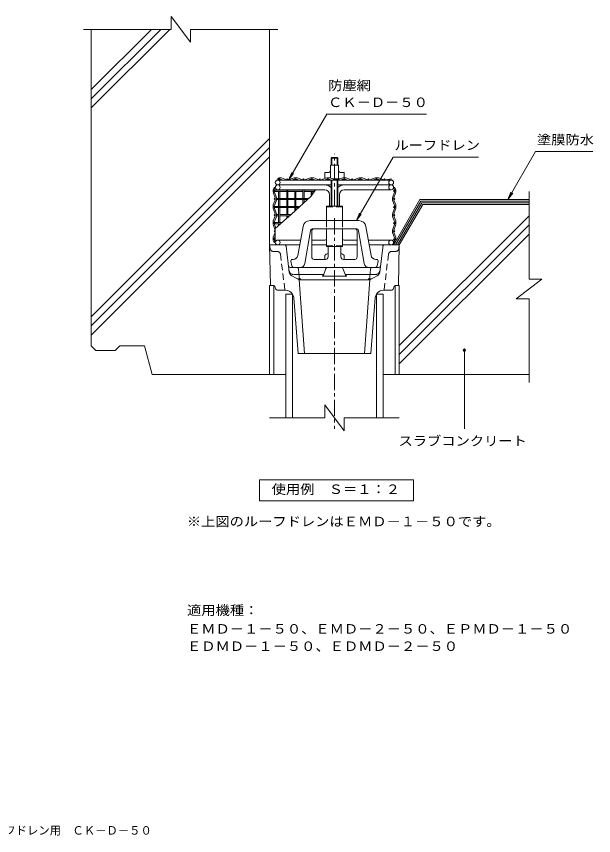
# Model space of a CAD drawing. Units: millimetres, scale not verified. Extents: x -358 to 354, y -272 to 234.
# Drawn here: x -2 to 354, y -272 to 234 of the extents above; entities that cross this region are included whole.
import ezdxf
from ezdxf.enums import TextEntityAlignment as Align

# ---------------------------------------------------------------- set-up
doc = ezdxf.new("R2010")
doc.units = ezdxf.units.MM
doc.header["$LTSCALE"] = 2
doc.header["$PDMODE"] = 32
doc.header["$PDSIZE"] = 1.6
for name, pattern in [('CHAIN1', [8, 5, -1, 1, -1]), ('DASHED1', [1.8, 1.2, -0.6]), ('DASHED2', [3, 2, -1])]:
    doc.linetypes.add(name, pattern=pattern)
for name, color, linetype, lineweight in [('D-0', 3, 'Continuous', 9), ('D-2', 6, 'Continuous', 9), ('D-3', 4, 'Continuous', 9), ('D-5', 7, 'Continuous', 9), ('D-6', 4, 'Continuous', 9), ('D-9', 7, 'Continuous', 9), ('D-A', 2, 'Continuous', 9), ('D-B', 7, 'Continuous', 9)]:
    doc.layers.add(name, color=color, linetype=linetype, lineweight=lineweight)
doc.layers.add('D-F', color=2, linetype='Continuous')
doc.layers.add('F-5_F-5ﾚｲﾔ', color=2, linetype='Continuous')
doc.styles.add('ＭＳ ゴシック', font='')
doc.styles.get('ＭＳ ゴシック').set_extended_font_data('MS Gothic')

msp = doc.modelspace()

# ---------------------------------------------------------------- linework, layer by layer
at = {"layer": 'D-0', "linetype": 'CHAIN1'}
msp.add_line((194.189, 109.355), (194.189, -20.673), dxfattribs=at)
at = {"layer": 'D-0'}
for p, q in [((154.189, 92.95), (154.689, 67.95)), ((154.189, 92.95), (172.776, 92.95)), ((164.297, 92.072), (166.251, 76.156)), ((180.189, 92.95), (189.189, 92.95)), ((199.189, 92.95), (208.189, 92.95)), ((215.602, 92.95), (234.189, 92.95)), ((224.189, 92.95), (222.127, 76.156)), ((234.189, 92.95), (233.689, 67.95)), ((171.003, 78.95), (166.793, 78.95)), ((172.338, 72.96), (172.001, 78.016)), ((188.944, 78.304), (187.434, 74.319)), ((199.434, 78.304), (200.944, 74.319)), ((216.04, 72.96), (216.377, 78.016)), ((217.375, 78.95), (221.585, 78.95)), ((172.439, 71.45), (167.835, 73.865)), ((171.339, 72.027), (173.336, 72.027)), ((172.229, 74.595), (187.539, 74.595)), ((215.939, 71.45), (172.439, 71.45)), ((172.439, 71.45), (175.689, 25.95)), ((186.499, 73.673), (201.879, 73.673)), ((216.149, 74.595), (200.839, 74.595)), ((215.939, 71.45), (212.689, 25.95)), ((217.039, 72.027), (215.042, 72.027)), ((215.939, 71.45), (220.543, 73.865)), ((157.961, 65.634), (157.417, 67.266)), ((230.417, 65.634), (230.961, 67.266)), ((164.054, 64.95), (158.91, 64.95)), ((224.323, 64.95), (229.468, 64.95)), ((169.04, 60.334), (171.689, 25.95)), ((219.338, 60.334), (216.689, 25.95)), ((171.689, 25.95), (216.689, 25.95))]:
    msp.add_line(p, q, dxfattribs=at)
at = {"layer": 'D-0', "linetype": 'DASHED2'}
for p, q in [((154.189, 92.95), (154.45, 90.706)), ((234.189, 92.95), (233.928, 90.706)), ((158.866, 88.95), (156.435, 88.95)), ((160.851, 87.194), (163.613, 64.95)), ((227.527, 87.194), (224.765, 64.95)), ((229.512, 88.95), (231.943, 88.95)), ((172.229, 74.595), (169.097, 74.595)), ((216.149, 74.595), (219.281, 74.595))]:
    msp.add_line(p, q, dxfattribs=at)
at = {"layer": 'D-0', "linetype": 'DASHED1'}
msp.add_line((189.879, 78.95), (198.499, 78.95), dxfattribs=at)
at = {"layer": 'D-0'}
for centre, radius, start, end in [((163.304, 91.95), 1, 7.00006, 90), ((225.074, 91.95), 1, 90, 172.99994), ((166.793, 79.95), 1, 187.00107, 270), ((169.229, 76.522), 3, 186.99989, 242.32106), ((171.003, 77.95), 1, 3.8154, 90), ((189.879, 77.95), 1, 90, 159.24377), ((198.499, 77.95), 1, 20.75623, 90), ((217.375, 77.95), 1, 90, 176.1846), ((219.149, 76.522), 3, 297.67894, 353.00011), ((221.585, 79.95), 1, 270, 352.99893), ((173.336, 73.027), 1, 183.8152, 270), ((186.499, 74.673), 1, 270, 339.24294), ((201.879, 74.673), 1, 200.75706, 270), ((215.042, 73.027), 1, 270, 356.1848), ((156.468, 66.95), 1, 18.43539, 90), ((231.91, 66.95), 1, 90, 161.56461), ((158.91, 65.95), 1, 198.43495, 270), ((164.054, 59.95), 5, 4.4054, 90), ((224.323, 59.95), 5, 90, 175.5946), ((229.468, 65.95), 1, 270, 341.56505)]:
    msp.add_arc(centre, radius, start, end, dxfattribs=at)
at = {"layer": 'D-0', "linetype": 'DASHED2'}
for centre, radius, start, end in [((156.435, 90.95), 2, 187.0002, 270), ((158.866, 86.95), 2, 7.0002, 90), ((229.512, 86.95), 2, 90, 172.9998), ((231.943, 90.95), 2, 270, 352.9998), ((169.097, 77.595), 3, 186.99907, 270), ((219.281, 77.595), 3, 270, 353.00093)]:
    msp.add_arc(centre, radius, start, end, dxfattribs=at)
at = {"layer": 'D-2'}
for p, q in [((209.181, 107.95), (179.197, 107.95)), ((174.765, 104.231), (171.626, 86.429)), ((179.398, 101.71), (175.822, 81.429)), ((180.189, 85.45), (180.189, 101.45)), ((207.503, 102.95), (180.875, 102.95)), ((208.189, 85.45), (208.189, 101.45)), ((208.98, 101.71), (212.556, 81.429)), ((213.613, 104.231), (216.752, 86.429)), ((190.189, 85.45), (190.189, 91.95)), ((198.189, 85.45), (198.189, 91.95)), ((167.189, 82.95), (167.689, 83.95)), ((167.905, 80.086), (167.189, 82.95)), ((168.672, 83.95), (167.689, 83.95)), ((188.689, 83.95), (181.689, 83.95)), ((199.689, 83.95), (206.689, 83.95)), ((219.706, 83.95), (220.689, 83.95)), ((220.473, 80.086), (221.189, 82.95)), ((221.189, 82.95), (220.689, 83.95)), ((169.36, 78.95), (219.018, 78.95))]:
    msp.add_line(p, q, dxfattribs=at)
for centre, radius, start, end in [((179.197, 103.45), 4.5, 90, 170), ((209.181, 103.45), 4.5, 10, 90), ((180.875, 101.45), 1.5, 90, 170), ((181.689, 101.45), 1.5, 90, 180), ((188.689, 101.45), 1.5, 70.51479, 90), ((199.689, 101.45), 1.5, 90, 109.45991), ((206.689, 101.45), 1.5, 0, 90), ((207.503, 101.45), 1.5, 10, 90), ((168.672, 86.95), 3, 270, 350), ((219.706, 86.95), 3, 190, 270), ((172.867, 81.95), 3, 270, 350), ((181.689, 85.45), 1.5, 180, 270), ((188.689, 85.45), 1.5, 270, 0), ((199.689, 85.45), 1.5, 180, 270), ((206.689, 85.45), 1.5, 270, 0), ((215.511, 81.95), 3, 190, 270), ((169.36, 80.45), 1.5, 194.03624, 270), ((219.018, 80.45), 1.5, 270, 345.96376)]:
    msp.add_arc(centre, radius, start, end, dxfattribs=at)
at = {"layer": 'D-3'}
for p, q in [((154.189, 67.95), (156.769, 67.95)), ((154.189, 12.95), (154.189, 67.95)), ((156.769, 12.95), (156.769, 67.95)), ((234.189, 67.95), (231.609, 67.95)), ((231.609, 12.95), (231.609, 67.95)), ((234.189, 12.95), (234.189, 67.95)), ((168.289, 62.609), (168.289, -13.757)), ((220.089, 62.609), (224.189, 62.609)), ((220.089, 62.609), (220.089, -13.757)), ((224.189, 62.609), (224.189, -13.757)), ((154.189, 12.95), (164.189, 12.95)), ((224.189, 12.95), (234.189, 12.95)), ((200.189, -21.757), (188.189, -5.757)), ((188.189, -13.757), (188.189, -5.757)), ((154.189, -13.757), (188.189, -13.757)), ((200.189, -21.757), (200.189, -13.757)), ((200.189, -13.757), (234.189, -13.757))]:
    msp.add_line(p, q, dxfattribs=at)
msp.add_lwpolyline([(168.289, 62.609), (164.189, 62.609), (164.189, -13.757)], dxfattribs=at)
at = {"layer": 'D-5'}
for p, q in [((165.875, 132.95), (189.364, 173.635)), ((189.364, 173.635), (250.914, 173.635)), ((207.669, 107.95), (230.318, 147.179)), ((230.318, 147.179), (283.12, 147.179)), ((301.119, 120.903), (318.235, 150.55)), ((318.235, 150.55), (353.605, 150.55)), ((165.875, 132.95), (167.788, 137.569)), ((165.875, 132.95), (168.919, 136.917)), ((301.119, 120.903), (303.032, 125.523)), ((301.119, 120.903), (304.162, 124.87)), ((207.669, 107.95), (209.582, 112.569)), ((207.669, 107.95), (210.712, 111.917)), ((274.302, 27.9), (274.302, -20.566))]:
    msp.add_line(p, q, dxfattribs=at)
msp.add_lwpolyline([(147.874, -64.984), (147.874, -52.129), (242.982, -52.129), (242.982, -64.984)], close=True, dxfattribs=at)
msp.add_point((274.302, 27.9), dxfattribs=at)
at = {"layer": 'D-6', "color": 6}
for p, q in [((93.419, 233.978), (93.419, 225.978)), ((93.419, 233.978), (105.42, 217.978)), ((39.331, 225.978), (93.419, 225.978)), ((44.17, 225.978), (44.17, 30.684)), ((44.17, 188.816), (81.332, 225.978)), ((44.17, 183.16), (86.989, 225.978)), ((44.17, 177.504), (92.645, 225.978)), ((105.42, 225.978), (105.42, 217.978)), ((105.42, 225.978), (159.14, 225.978)), ((154.189, 225.978), (154.189, 92.95)), ((44.17, 48.616), (154.189, 158.634)), ((44.17, 42.96), (154.189, 152.978)), ((44.17, 37.304), (154.189, 147.322)), ((314.189, 125.839), (314.189, 71.75)), ((230.725, 92.95), (246.891, 120.95)), ((231.88, 92.95), (247.468, 119.95)), ((233.034, 92.95), (248.045, 118.95)), ((234.189, 92.95), (248.623, 117.95)), ((314.189, 120.95), (246.891, 120.95)), ((314.189, 119.95), (247.468, 119.95)), ((314.189, 118.95), (248.045, 118.95)), ((314.189, 117.95), (248.623, 117.95)), ((234.189, 30.942), (314.189, 110.941)), ((234.189, 25.285), (314.189, 105.285)), ((234.189, 19.629), (314.189, 99.629)), ((322.189, 71.75), (306.189, 59.75)), ((322.189, 71.75), (314.189, 71.75)), ((314.189, 59.75), (306.189, 59.75)), ((314.189, 59.75), (314.189, 8.061)), ((44.17, 30.684), (46.999, 27.855)), ((61.703, 30.738), (58.82, 27.855)), ((77.039, 30.738), (61.703, 30.738)), ((81.806, 12.95), (77.039, 30.738)), ((46.999, 27.855), (58.82, 27.855)), ((154.189, 12.95), (81.806, 12.95)), ((234.189, 13.012), (314.189, 13.012))]:
    msp.add_line(p, q, dxfattribs=at)
at = {"layer": 'D-6'}
for p, q in [((159.189, 132.95), (229.189, 132.95)), ((159.189, 129.95), (192.189, 129.95)), ((188.189, 126.95), (159.189, 126.95)), ((196.189, 129.95), (229.189, 129.95)), ((200.189, 126.95), (229.189, 126.95)), ((191.189, 123.95), (191.189, 116.95)), ((197.189, 116.95), (197.189, 123.95)), ((173.305, 95.95), (159.189, 95.95)), ((172.776, 92.95), (159.189, 92.95)), ((188.189, 95.95), (180.189, 95.95)), ((188.189, 92.95), (180.189, 92.95)), ((200.189, 95.95), (208.189, 95.95)), ((208.189, 92.95), (200.189, 92.95)), ((215.073, 95.95), (229.189, 95.95)), ((229.189, 92.95), (215.602, 92.95))]:
    msp.add_line(p, q, dxfattribs=at)
for centre, radius, start, end in [((159.189, 131.45), 1.5, 90, 270), ((159.189, 131.45), 1.5, 270, 90), ((229.189, 131.45), 1.5, 90.00053, 270.00053), ((229.189, 131.45), 1.5, 270, 90), ((159.189, 128.45), 1.5, 90, 270), ((159.189, 128.45), 1.5, 270, 90), ((188.189, 123.95), 6, 48.18693, 90), ((188.189, 123.95), 3, 0, 90), ((200.189, 123.95), 6, 90, 131.80792), ((200.189, 123.95), 3, 90, 180), ((229.189, 128.45), 1.5, 90.00053, 270.00053), ((229.189, 128.45), 1.5, 270, 90), ((188.189, 98.95), 3, 270, 289.48022), ((200.189, 98.95), 3, 250.53644, 270), ((159.189, 94.45), 1.5, 90, 270), ((159.189, 94.45), 1.5, 270, 90), ((188.189, 98.95), 6, 270, 279.59855), ((200.189, 98.95), 6, 260.40977, 270), ((229.19, 94.45), 1.5, 90.00053, 270.00053), ((229.189, 94.45), 1.5, 270, 90)]:
    msp.add_arc(centre, radius, start, end, dxfattribs=at)
at = {"layer": 'D-9'}
for p, q in [((192.589, 142.15), (192.589, 146.95)), ((195.789, 142.15), (195.789, 146.95)), ((192.189, 146.55), (196.189, 146.55)), ((192.189, 142.15), (192.189, 146.55)), ((196.189, 142.15), (196.189, 146.55)), ((192.189, 116.95), (192.189, 132.95)), ((192.589, 116.95), (192.589, 132.95)), ((195.789, 133.036), (195.789, 133.65)), ((195.789, 116.95), (195.789, 132.95)), ((196.189, 133.176), (196.189, 133.65)), ((196.189, 116.95), (196.189, 132.95)), ((189.189, 116.95), (199.189, 116.95)), ((189.189, 116.95), (189.189, 107.95)), ((199.189, 116.95), (199.189, 107.95)), ((189.189, 102.95), (189.189, 91.95)), ((199.189, 102.95), (199.189, 91.95)), ((189.189, 91.95), (199.189, 91.95))]:
    msp.add_line(p, q, dxfattribs=at)
at = {"layer": 'D-9', "linetype": 'CHAIN1'}
msp.add_line((194.189, 116.95), (194.189, 149.141), dxfattribs=at)
at = {"layer": 'D-9', "linetype": 'DASHED2'}
for p, q in [((189.189, 116.45), (199.189, 116.45)), ((189.189, 107.95), (189.189, 102.95)), ((199.189, 107.95), (199.189, 102.864)), ((189.189, 92.45), (199.189, 92.45))]:
    msp.add_line(p, q, dxfattribs=at)
at = {"layer": 'D-9'}
msp.add_lwpolyline([(192.189, 146.55), (192.589, 146.95), (195.789, 146.95), (196.189, 146.55)], dxfattribs=at)
at = {"layer": 'D-A'}
for p, q in [((191.689, 134.154), (191.689, 142.15)), ((188.189, 134.65), (188.189, 137.65)), ((190.689, 137.65), (188.189, 137.65)), ((197.689, 137.65), (200.189, 137.65)), ((200.189, 134.65), (200.189, 137.65)), ((192.919, 133.65), (197.437, 133.65)), ((188.189, 86.55), (188.189, 83.95)), ((200.189, 86.55), (200.189, 83.95))]:
    msp.add_line(p, q, dxfattribs=at)
msp.add_lwpolyline([(196.689, 133.65), (196.689, 142.15), (191.689, 142.15)], dxfattribs=at)
for centre, radius, start, end in [((190.689, 138.65), 1, 270, 0), ((197.689, 138.65), 1, 180, 270), ((189.189, 134.65), 1, 180, 219.02929), ((199.189, 134.65), 1, 342.69572, 0), ((194.189, 78.55), 10, 113.57818, 126.87007), ((194.189, 78.55), 10, 53.13013, 66.42182)]:
    msp.add_arc(centre, radius, start, end, dxfattribs=at)
at = {"layer": 'D-B'}
for p, q in [((159.189, 133.65), (160.074, 134.35)), ((159.189, 132.95), (159.189, 133.65)), ((159.189, 132.95), (159.734, 133.381)), ((160.79, 133.593), (162.359, 132.95)), ((161.465, 134.246), (164.482, 133.009)), ((168.71, 134.133), (165.898, 133.065)), ((169.374, 133.537), (167.828, 132.95)), ((170.79, 133.593), (172.359, 132.95)), ((171.465, 134.246), (174.482, 133.009)), ((178.709, 134.133), (175.898, 133.065)), ((179.374, 133.537), (177.828, 132.95)), ((180.79, 133.593), (182.359, 132.95)), ((181.465, 134.246), (184.482, 133.009)), ((188.709, 134.133), (185.898, 133.065)), ((189.374, 133.537), (187.828, 132.95)), ((190.79, 133.593), (192.359, 132.95)), ((191.465, 134.246), (194.482, 133.009)), ((198.709, 134.133), (195.898, 133.065)), ((199.373, 133.537), (197.828, 132.95)), ((200.79, 133.593), (202.359, 132.95)), ((201.465, 134.246), (204.482, 133.009)), ((208.709, 134.133), (205.898, 133.065)), ((209.373, 133.537), (207.827, 132.95)), ((210.79, 133.593), (212.359, 132.95)), ((211.465, 134.246), (214.481, 133.009)), ((218.709, 134.133), (215.898, 133.065)), ((219.373, 133.537), (217.827, 132.95)), ((220.789, 133.593), (222.358, 132.95)), ((221.464, 134.246), (224.481, 133.009)), ((229.189, 133.65), (225.897, 133.065)), ((229.189, 133.65), (229.189, 132.95)), ((156.287, 126.771), (156.989, 128.45)), ((156.989, 128.45), (157.689, 128.45)), ((156.989, 128.45), (157.689, 128.45)), ((157.048, 126.918), (157.689, 128.45)), ((157.689, 126.676), (164.724, 126.676)), ((159.724, 126.95), (159.724, 126.676)), ((160.424, 126.95), (160.424, 126.676)), ((164.724, 126.95), (164.724, 121.676)), ((165.424, 126.95), (165.424, 121.676)), ((165.424, 126.676), (174.724, 126.676)), ((169.724, 126.95), (169.724, 126.676)), ((170.424, 126.95), (170.424, 126.676)), ((174.724, 126.95), (174.724, 121.676)), ((175.424, 126.95), (175.424, 121.676)), ((175.424, 126.676), (182.28, 126.676)), ((179.724, 126.95), (179.724, 126.676)), ((182.469, 126.95), (179.728, 122.964)), ((180.424, 126.95), (180.424, 126.676)), ((231.389, 128.45), (230.689, 128.45)), ((231.33, 126.918), (230.689, 128.45)), ((232.091, 126.771), (231.389, 128.45)), ((157.576, 122.026), (156.506, 124.961)), ((158.172, 122.69), (157.104, 125.501)), ((157.339, 121.676), (157.654, 121.676)), ((157.689, 125.976), (164.724, 125.976)), ((158.364, 121.676), (169.724, 121.676)), ((159.724, 125.976), (159.724, 116.676)), ((160.424, 125.976), (160.424, 116.676)), ((165.424, 125.976), (174.724, 125.976)), ((179.728, 122.964), (167.606, 111.996)), ((169.724, 125.976), (169.724, 116.676)), ((170.424, 125.976), (170.424, 116.676)), ((170.424, 121.676), (178.305, 121.676)), ((175.424, 125.976), (181.799, 125.976)), ((179.724, 125.976), (179.724, 122.96)), ((180.424, 125.976), (180.424, 123.976)), ((230.206, 122.69), (231.273, 125.501)), ((230.802, 122.026), (231.872, 124.961)), ((157.632, 120.61), (156.392, 117.717)), ((158.285, 119.935), (157.048, 116.918)), ((157.339, 120.976), (157.683, 120.976)), ((157.339, 116.676), (164.724, 116.676)), ((158.393, 120.976), (169.724, 120.976)), ((164.724, 120.976), (164.724, 111.676)), ((165.424, 120.976), (165.424, 111.676)), ((165.424, 116.676), (172.779, 116.676)), ((170.424, 120.976), (177.531, 120.976)), ((174.724, 120.976), (174.724, 118.436)), ((175.424, 120.976), (175.424, 119.069)), ((230.092, 119.935), (231.33, 116.918)), ((230.745, 120.61), (231.985, 117.717)), ((157.576, 112.026), (156.506, 114.961)), ((158.172, 112.69), (157.104, 115.502)), ((157.339, 115.976), (164.724, 115.976)), ((157.339, 111.676), (157.654, 111.676)), ((167.606, 111.996), (157.689, 103.123)), ((158.364, 111.676), (159.724, 111.676)), ((159.724, 115.976), (159.724, 106.676)), ((160.424, 115.976), (160.424, 106.676)), ((160.424, 111.676), (167.248, 111.676)), ((165.424, 115.976), (172.005, 115.976)), ((169.724, 115.976), (169.724, 113.912)), ((170.424, 115.976), (170.424, 114.546)), ((230.206, 112.69), (231.273, 115.502)), ((230.802, 112.026), (231.872, 114.961)), ((157.632, 110.61), (156.392, 107.717)), ((158.285, 109.935), (157.048, 106.918)), ((157.339, 110.976), (157.683, 110.976)), ((157.339, 106.676), (161.66, 106.676)), ((158.393, 110.976), (159.724, 110.976)), ((160.424, 110.976), (166.466, 110.976)), ((164.724, 110.976), (164.724, 109.417)), ((165.424, 110.976), (165.424, 110.044)), ((230.092, 109.935), (231.33, 106.918)), ((230.745, 110.61), (231.985, 107.717)), ((157.576, 102.026), (156.506, 104.962)), ((157.927, 103.336), (157.104, 105.502)), ((157.339, 105.976), (160.878, 105.976)), ((157.689, 103.123), (157.689, 94.45)), ((159.724, 105.976), (159.724, 104.944)), ((160.424, 105.976), (160.424, 105.57)), ((230.195, 102.661), (231.273, 105.502)), ((230.802, 102.026), (231.872, 104.962)), ((157.632, 100.609), (156.392, 97.717)), ((157.689, 98.48), (157.048, 96.918)), ((230.103, 99.907), (231.33, 96.918)), ((230.745, 100.609), (231.985, 97.717)), ((156.37, 95.563), (156.989, 94.45)), ((156.989, 94.45), (157.689, 94.45)), ((156.989, 94.45), (157.689, 94.45)), ((157.104, 95.501), (157.689, 94.45)), ((231.273, 95.501), (230.689, 94.45)), ((231.389, 94.45), (230.689, 94.45)), ((232.008, 95.563), (231.389, 94.45))]:
    msp.add_line(p, q, dxfattribs=at)
for centre in [(160.074, 133.3), (165.074, 133.3), (170.074, 133.3), (175.074, 133.3), (180.074, 133.3), (185.074, 133.3), (190.074, 133.3), (195.074, 133.3), (200.074, 133.3), (205.073, 133.3), (210.073, 133.3), (215.073, 133.3), (220.073, 133.3), (225.073, 133.3), (157.339, 126.326), (231.039, 126.326), (157.339, 121.326), (157.339, 121.326), (231.039, 121.326), (231.039, 121.326), (157.339, 116.326), (231.039, 116.326), (157.339, 111.326), (231.039, 111.326), (157.339, 106.326), (231.039, 106.326), (157.339, 101.326), (231.039, 101.326), (157.339, 96.326), (231.039, 96.326)]:
    msp.add_circle(centre, 0.35, dxfattribs=at)
for centre, radius, start, end in [((160.198, 130.652), 3, 78.62014, 92.37319), ((160.328, 128.355), 6, 79.06773, 92.41986), ((165.074, 135.95), 3, 258.62014, 285.94836), ((170.327, 128.355), 6, 79.06773, 105.64234), ((170.198, 130.652), 3, 78.62014, 105.94836), ((175.074, 135.95), 3, 258.62014, 285.94836), ((180.327, 128.355), 6, 79.06773, 105.64234), ((180.198, 130.652), 3, 78.62014, 105.94836), ((185.074, 135.95), 3, 258.62014, 285.94836), ((190.327, 128.355), 6, 79.06773, 105.64234), ((190.198, 130.652), 3, 78.62014, 105.94836), ((195.074, 135.95), 3, 258.62014, 285.94836), ((200.327, 128.355), 6, 79.06773, 105.64234), ((200.198, 130.652), 3, 78.62014, 105.94836), ((205.073, 135.95), 3, 258.62014, 285.94836), ((210.327, 128.355), 6, 79.06773, 105.64234), ((210.198, 130.652), 3, 78.62014, 105.94836), ((215.073, 135.95), 3, 258.62014, 285.94836), ((220.327, 128.355), 6, 79.06773, 105.64234), ((220.197, 130.652), 3, 78.62014, 105.94836), ((225.073, 135.95), 3, 258.62014, 285.94836), ((162.284, 126.579), 6, 178.16476, 195.64234), ((159.989, 126.326), 3, 168.62014, 195.94836), ((228.389, 126.326), 3, 344.05164, 11.37986), ((226.094, 126.579), 6, 344.35766, 1.83524), ((154.691, 121.202), 3, 348.62014, 15.94836), ((152.394, 121.073), 6, 349.06773, 15.64234), ((235.984, 121.073), 6, 164.35766, 190.93227), ((233.686, 121.202), 3, 164.05164, 191.37986), ((162.284, 116.579), 6, 169.06773, 195.64234), ((159.989, 116.326), 3, 168.62014, 195.94836), ((228.389, 116.326), 3, 344.05164, 11.37986), ((226.094, 116.579), 6, 344.35766, 10.93227), ((154.691, 111.202), 3, 348.62014, 15.94836), ((152.394, 111.073), 6, 349.06773, 15.64234), ((235.984, 111.073), 6, 164.35766, 190.93227), ((233.686, 111.202), 3, 164.05164, 191.37986), ((162.284, 106.579), 6, 169.06773, 195.64234), ((159.989, 106.326), 3, 168.62014, 195.94836), ((228.389, 106.326), 3, 344.05164, 11.37986), ((226.094, 106.579), 6, 344.35766, 10.93227), ((154.691, 101.202), 3, 348.62014, 15.94836), ((235.982, 101.04), 6, 164.35766, 190.93227), ((233.686, 101.202), 3, 164.05164, 191.37986), ((162.284, 96.579), 6, 169.06773, 189.75152), ((159.989, 96.326), 3, 168.62014, 195.94836), ((228.389, 96.326), 3, 344.05164, 11.37986), ((226.094, 96.579), 6, 350.24848, 10.93227)]:
    msp.add_arc(centre, radius, start, end, dxfattribs=at)

# ---------------------------------------------------------------- texts
at = {"layer": 'D-5', "color": 2, "style": 'ＭＳ ゴシック', "width": 1.1}
for s, p in [('防塵網', (190.218, 186.68)), ('ＣＫ－Ｄ－５０', (190.218, 176.263)), ('ルーフドレン', (231.171, 149.808)), ('塗膜防水', (319.089, 153.179)), ('スラブコンクリート', (233.676, -32.739)), ('使用例\u3000Ｓ＝１：２', (155.428, -62.546))]:
    msp.add_text(s, height=5.865, dxfattribs=at).set_placement(p, align=Align.BOTTOM_LEFT)
at = {"layer": 'D-F', "style": 'ＭＳ ゴシック', "width": 1.1}
for s, p in [('※上図のルーフドレンはＥＭＤ－１－５０です。', (103.097, -82.444)), ('適用機種：', (103.222, -137.239)), ('ＥＭＤ－１－５０、ＥＭＤ－２－５０、ＥＰＭＤ－１－５０', (103.222, -148.737)), ('ＥＤＭＤ－１－５０、ＥＤＭＤ－２－５０', (103.222, -159.432))]:
    msp.add_text(s, height=5.865, dxfattribs=at).set_placement(p, align=Align.BOTTOM_LEFT)
at = {"layer": 'F-5_F-5ﾚｲﾔ', "style": 'ＭＳ ゴシック'}
msp.add_text('ステンレス製\u3000防塵網\u3000外廊下排水・たて引き用ルーフドレン用\u3000ＣＫ－Ｄ－５０', height=5.132, dxfattribs=at).set_placement((-177.5, -272.582), align=Align.BOTTOM_LEFT)

doc.saveas('drawing.dxf')
